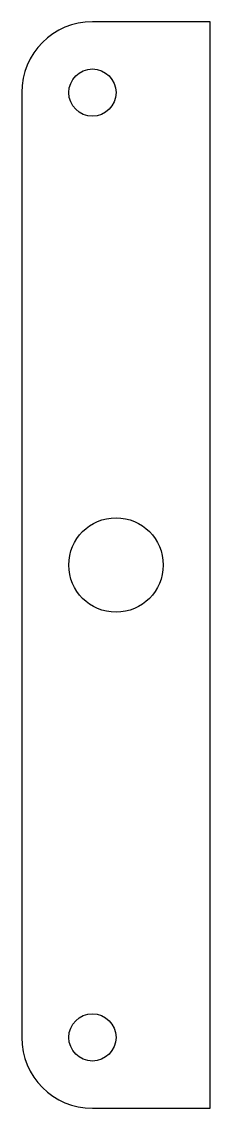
# Model space of a CAD drawing. Header units: millimetres. Extents: x 100 to 120, y 92 to 208.
import ezdxf

# ---------------------------------------------------------------- set-up
doc = ezdxf.new("R2010")
doc.units = ezdxf.units.MM
doc.layers.get('0').update_dxf_attribs({"lineweight": 25, "true_color": 0xffffff})

msp = doc.modelspace()

# ---------------------------------------------------------------- linework, layer by layer
for p, q in [((120, 207.5), (107.5, 207.5)), ((120, 92.5), (120, 207.5)), ((100, 200), (100, 100)), ((107.5, 92.5), (120, 92.5))]:
    msp.add_line(p, q)
for centre, radius in [((107.5, 200), 2.5), ((110, 150), 5), ((107.5, 100), 2.5)]:
    msp.add_circle(centre, radius)
for centre, start, end in [((107.5, 200), 90, 180), ((107.5, 100), 180, 270)]:
    msp.add_arc(centre, 7.5, start, end)

doc.saveas('drawing.dxf')
